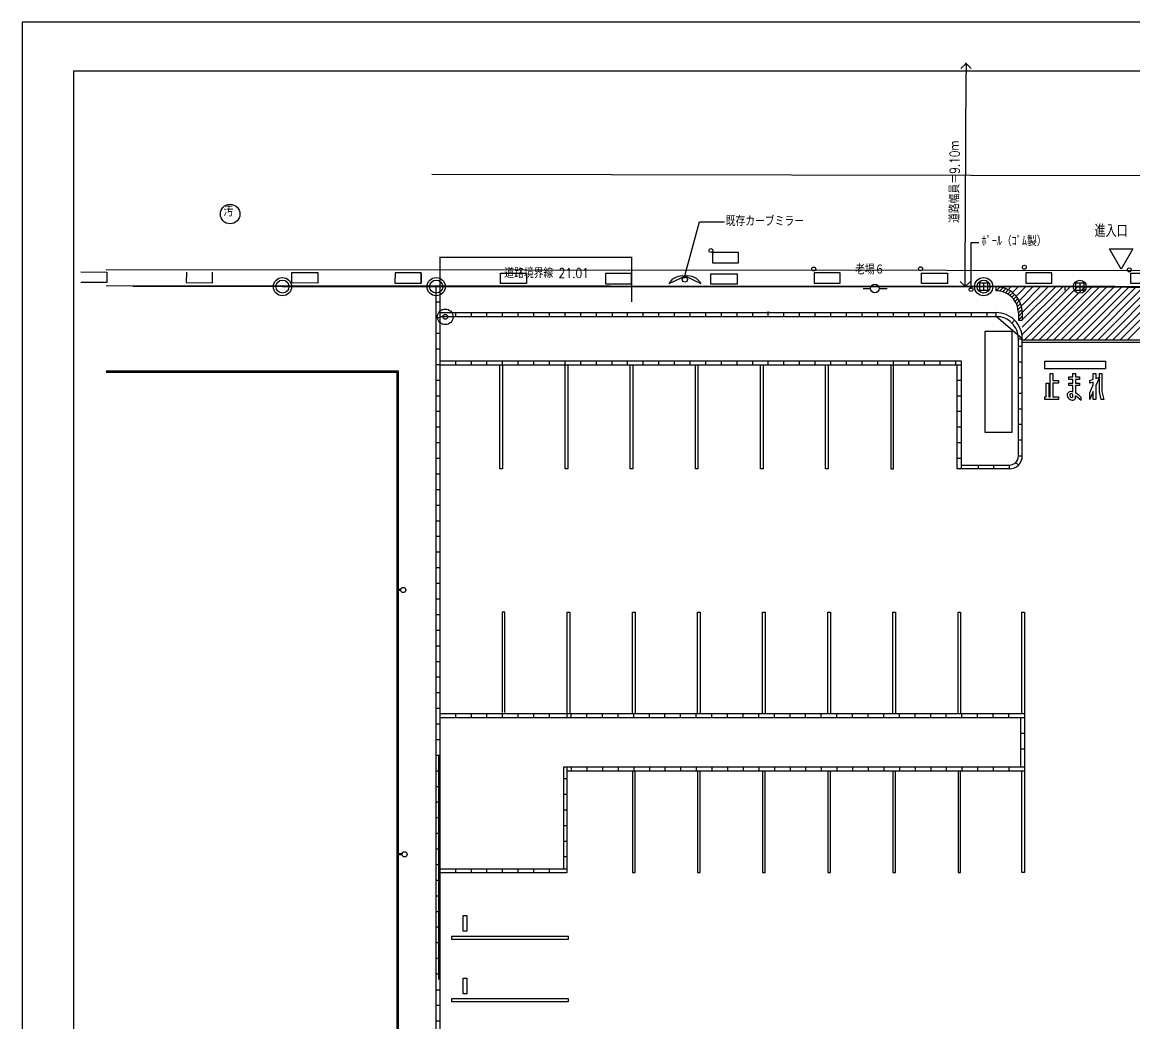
# Model space of a CAD drawing. Header units: millimetres. Extents: x 0 to 126150, y 0 to 89100.
# Drawn here: x 0 to 42669, y 50683 to 89100 of the extents above; entities that cross this region are included whole.
import ezdxf
from ezdxf.enums import TextEntityAlignment as Align

# ---------------------------------------------------------------- set-up
doc = ezdxf.new("R2010")
doc.units = ezdxf.units.MM
doc.header["$LTSCALE"] = 0.2
doc.layers.get('Defpoints').update_dxf_attribs({"color": 5})
doc.layers.add('A_建築', color=8, linetype='Continuous')
doc.styles.get("Standard").update_dxf_attribs({"font": 'simplex.shx', "width": 0.8, "bigfont": 'extfont2.shx'})

msp = doc.modelspace()

# ---------------------------------------------------------------- linework, layer by layer
at = {"layer": 'A_建築', "lineweight": -3}
for points in [[(36032.25, 87321.59), (36232.97, 87520.86), (36196.97, 87520.86)], [(36432.24, 87320.12), (36232.97, 87520.86), (36231.52, 87120.86)], [(36202.97, 79348.85), (36231.97, 87120.86)], [(15724.61, 83268.3), (98529.17, 83112.04)], [(25414.6, 79269.39), (25993.74, 81430.77), (26963.26, 81430.77)], [(36425.79, 78860.32), (36425.79, 80644.67), (36725.79, 80644.67)], [(16040.12, 77898.57), (16040.12, 80093.77)], [(16065.12, 80083.77), (23365.12, 80083.77)], [(23390.12, 80093.77), (23390.12, 78361.87)], [(2249.2, 79512.33), (3249.2, 79509.53), (3248.08, 79109.54), (2248.09, 79112.34)], [(3223.7, 79605.27), (100033.22, 79524.81)], [(6299.74, 79501.02), (6298.62, 79101.02), (7298.62, 79098.23), (7299.73, 79498.23)], [(15310.77, 79475.85), (15309.65, 79075.86)], [(3223.7, 78986.92), (100032.71, 78924.81)], [(9990.16, 78948.48), (4245.5, 78948.48)], [(9990.16, 78948.49), (36906.74, 78948.67)], [(15969.32, 78948.57), (15398.52, 78948.57)], [(16040.06, 78947.77), (15890.06, 78947.77)], [(36236.62, 13933.66), (15890.16, 15947.77), (15890.16, 78948.49)], [(16040.16, 16251.02), (16040.16, 78948.49)], [(26068.85, 79057.54), (25444.13, 79354.51), (24817.76, 79061.03)], [(28708.95, 78951.07), (28584.95, 78951.07)], [(36002.7, 79149.59), (36201.97, 78948.86), (36203.43, 79348.85)], [(36402.7, 79148.13), (36201.97, 78948.86), (36237.97, 78948.86)], [(36756.74, 78949.09), (37056.74, 78948.26)], [(36907.16, 79098.67), (36906.32, 78798.67)], [(36906.74, 78948.68), (40597.97, 78945.47), (58754.51, 78809.2), (74105.64, 78693.7)], [(37530.24, 78928.97), (37390.11, 78788.84), (37390.11, 78938.84), (37399.53, 78948.26)], [(37390.11, 78930.26), (37398.65, 78938.8)], [(37640.97, 78906.87), (37682.12, 78948.01)], [(37845.89, 78828.94), (37964.72, 78947.76)], [(38017.41, 78717.62), (38247.32, 78947.52)], [(38159.85, 78577.21), (38529.91, 78947.27)], [(38273.31, 78407.84), (38812.51, 78947.03)], [(38353.89, 78205.57), (39095.11, 78946.78)], [(38389.91, 77958.75), (39377.7, 78946.54)], [(38389.97, 77675.96), (39660.3, 78946.29)], [(38389.97, 77393.12), (39942.9, 78946.05)], [(38389.97, 77110.28), (40225.5, 78945.8)], [(38460.72, 76898.18), (40508.1, 78945.55)], [(38743.55, 76898.18), (40789.41, 78944.04)], [(39026.4, 76898.18), (41070.15, 78941.92)], [(39309.24, 76898.17), (41350.88, 78939.81)], [(40040.15, 78795.59), (40040.34, 78945.59)], [(40447.97, 78945.89), (40747.97, 78945.05)], [(40598.39, 79095.46), (40597.55, 78795.46)], [(32279.17, 78875.31), (32567.77, 78874.51)], [(32892.76, 78873.61), (33202.84, 78872.74)], [(37521.34, 78778.65), (37647.77, 78905.08)], [(37636.47, 78752.36), (37754.29, 78870.17)], [(37739.33, 78713.79), (37851.55, 78826.01)], [(37831.94, 78664.99), (37940.62, 78773.66)], [(37915.44, 78607.07), (38022.15, 78713.77)], [(37990.42, 78540.61), (38096.48, 78646.68)], [(38057.04, 78465.82), (38163.72, 78572.5)], [(39592.07, 76898.17), (41631.62, 78937.71)], [(39874.92, 76898.17), (41912.36, 78935.6)], [(40157.76, 76898.17), (42193.1, 78933.5)], [(40440.6, 76898.17), (42473.83, 78931.39)], [(40723.44, 76898.16), (42754.57, 78929.28)], [(41006.28, 76898.16), (43035.3, 78927.18)], [(41289.12, 76898.16), (43316.04, 78925.07)], [(41571.96, 76898.15), (43596.77, 78922.97)], [(41854.8, 76898.15), (43877.51, 78920.86)], [(42137.64, 76898.15), (44158.24, 78918.75)], [(42420.48, 76898.15), (44438.98, 78916.65)], [(16040.08, 78347.77), (15890.08, 78347.77)], [(38115.14, 78382.5), (38223.77, 78491.13)], [(38164.15, 78290.09), (38276.28, 78402.21)], [(38202.94, 78187.45), (38320.62, 78305.13)], [(38229.52, 78072.61), (38355.73, 78198.82)], [(16040.08, 77747.78), (15890.08, 77747.78)], [(16040.15, 77948.53), (37390.1, 77948.67)], [(16040.15, 77798.53), (37390.11, 77798.67)], [(16640.15, 77798.53), (16640.15, 77948.53)], [(17240.15, 77798.54), (17240.15, 77948.54)], [(17840.15, 77798.54), (17840.15, 77948.54)], [(18440.15, 77798.54), (18440.15, 77948.55)], [(19040.15, 77798.55), (19040.15, 77948.55)], [(19640.15, 77798.55), (19640.15, 77948.55)], [(20240.15, 77798.56), (20240.15, 77948.56)], [(20840.15, 77798.56), (20840.15, 77948.57)], [(21440.15, 77798.56), (21440.15, 77948.57)], [(22040.15, 77798.57), (22040.15, 77948.57)], [(22640.15, 77948.58), (22640.15, 77798.58)], [(23240.15, 77798.58), (23240.15, 77948.58)], [(23840.15, 77798.58), (23840.15, 77948.58)], [(24440.15, 77798.58), (24440.15, 77948.58)], [(25040.15, 77798.59), (25040.15, 77948.59)], [(25640.15, 77798.59), (25640.15, 77948.6)], [(26240.15, 77798.59), (26240.15, 77948.6)], [(26840.15, 77798.6), (26840.15, 77948.6)], [(27440.15, 77798.61), (27440.15, 77948.61)], [(28040.15, 77798.61), (28040.15, 77948.61)], [(28700.95, 77951.08), (28584.95, 77951.08)], [(28640.15, 77798.61), (28640.15, 77948.61)], [(29240.15, 77798.62), (29240.15, 77948.62)], [(29840.15, 77798.62), (29840.15, 77948.62)], [(30440.15, 77798.62), (30440.15, 77948.63)], [(31040.15, 77798.62), (31040.15, 77948.63)], [(31640.15, 77798.63), (31640.15, 77948.63)], [(32240.15, 77798.64), (32240.15, 77948.64)], [(32840.15, 77798.64), (32840.15, 77948.64)], [(33440.15, 77798.64), (33440.15, 77948.65)], [(34040.15, 77798.65), (34040.15, 77948.65)], [(34640.15, 77798.65), (34640.15, 77948.65)], [(35240.15, 77798.66), (35240.15, 77948.66)], [(35840.15, 77798.66), (35840.15, 77948.66)], [(36440.15, 77798.66), (36440.15, 77948.66)], [(37040.15, 77798.67), (37040.15, 77948.67)], [(38240.15, 72448.5), (38240.12, 76948.67), (38390.11, 76948.66), (37390.11, 77798.67), (37390.11, 77948.67)], [(38240.11, 77941.78), (38379.88, 78081.55)], [(38240.11, 77800.36), (38390.05, 77950.3)], [(38240.11, 77938.84), (38240.11, 77657.16), (38389.97, 77657.16)], [(38240.11, 77658.95), (38390.11, 77808.95)], [(38379.76, 77657.16), (38390.11, 77667.52)], [(38390.11, 77938.84), (38390.11, 77657.16)], [(37991.15, 77549.71), (38097.21, 77655.78)], [(16040.08, 77147.77), (15890.08, 77147.77)], [(38390.15, 72448.5), (38390.12, 76948.68)], [(45890.15, 76898.18), (38390.12, 76898.12)], [(16040.09, 76547.77), (15890.09, 76547.77)], [(38390.12, 76648.49), (38240.12, 76648.49)], [(45890.15, 76798.17), (38390.12, 76798.12)], [(16040.16, 76098.49), (36040.16, 76098.49), (36040.16, 71948.49)], [(16640.16, 75948.49), (16640.16, 76098.49)], [(17240.16, 75948.49), (17240.16, 76098.49)], [(17840.16, 75948.49), (17840.16, 76098.49)], [(18440.16, 75948.5), (18440.16, 76098.5)], [(19040.16, 75948.5), (19040.16, 76098.5)], [(19640.16, 75948.5), (19640.16, 76098.5)], [(20240.16, 75948.52), (20240.16, 76098.52)], [(20840.16, 75948.52), (20840.16, 76098.52)], [(21440.16, 75948.52), (21440.16, 76098.52)], [(22040.16, 75948.53), (22040.16, 76098.53)], [(22640.16, 75948.53), (22640.16, 76098.53)], [(23240.16, 75948.53), (23240.16, 76098.53)], [(23840.16, 75948.54), (23840.16, 76098.54)], [(24440.16, 75948.54), (24440.16, 76098.54)], [(25040.16, 75948.54), (25040.16, 76098.54)], [(25640.16, 75948.55), (25640.16, 76098.55)], [(26240.16, 75948.55), (26240.16, 76098.55)], [(26840.16, 75948.55), (26840.16, 76098.55)], [(27440.16, 75948.56), (27440.16, 76098.57)], [(28040.16, 75948.56), (28040.16, 76098.57)], [(28640.16, 75948.56), (28640.16, 76098.57)], [(29240.16, 75948.57), (29240.16, 76098.57)], [(29840.16, 75948.57), (29840.16, 76098.57)], [(30440.16, 75948.57), (30440.16, 76098.57)], [(31040.16, 75948.58), (31040.16, 76098.58)], [(31640.16, 75948.58), (31640.16, 76098.58)], [(32240.16, 75948.58), (32240.16, 76098.58)], [(32840.16, 75948.6), (32840.16, 76098.6)], [(33440.16, 75948.6), (33440.16, 76098.6)], [(34040.16, 75948.6), (34040.16, 76098.6)], [(34640.16, 75948.61), (34640.16, 76098.61)], [(35240.16, 75948.61), (35240.16, 76098.61)], [(35840.16, 75948.61), (35840.16, 76098.61)], [(38390.12, 76048.5), (38240.12, 76048.5)], [(2370.16, 21248.47), (10940.16, 21248.47), (10940.16, 20798.48), (14390.16, 20798.48), (14390.16, 75648.48), (3223.7, 75648.48)], [(3223.7, 23598.49), (14440.16, 23598.49), (14440.16, 75698.49), (3223.7, 75698.49)], [(16040.09, 75947.77), (15890.09, 75947.77)], [(16040.16, 75948.49), (36040.16, 75948.49)], [(18440.16, 75948.49), (18440.16, 71948.49), (18340.16, 71948.49), (18340.16, 75948.49)], [(20940.16, 75948.49), (20940.16, 71948.49), (20840.16, 71948.49), (20840.16, 75948.49)], [(23440.16, 75948.49), (23440.16, 71948.49), (23340.16, 71948.49), (23340.16, 75948.49)], [(25940.16, 75948.49), (25940.16, 71948.49), (25840.16, 71948.49), (25840.16, 75948.49)], [(28440.16, 75948.49), (28440.16, 71948.49), (28340.16, 71948.49), (28340.16, 75948.49)], [(30940.16, 75948.49), (30940.16, 71948.49), (30840.16, 71948.49), (30840.16, 75948.49)], [(33340.16, 75948.49), (33340.16, 71948.49), (33440.16, 71948.49), (33440.16, 75948.49)], [(36040.16, 72098.49), (37890.15, 72098.49), (37890.15, 71948.49), (35890.16, 71948.49), (35890.16, 75948.49)], [(40332.8, 74890.35), (40332.8, 75145.64), (40182.81, 75145.64), (40182.81, 75245.65), (40332.8, 75245.64), (40332.81, 75378.97), (40182.8, 75378.99), (40182.82, 75478.97), (40332.81, 75478.97), (40332.82, 75612.31), (40432.81, 75612.31), (40432.8, 75478.97), (40582.81, 75478.96), (40582.82, 75378.97), (40432.8, 75378.97), (40432.81, 75245.64), (40582.8, 75245.64), (40582.8, 75145.63), (40432.8, 75145.63), (40432.8, 74862.81)], [(16040.09, 75347.77), (15890.09, 75347.77)], [(36040.16, 75348.49), (35890.16, 75348.49)], [(38390.13, 75448.49), (38240.13, 75448.49)], [(16040.1, 74747.77), (15890.1, 74747.77)], [(36040.16, 74748.49), (35890.16, 74748.49)], [(38390.13, 74848.49), (38240.13, 74848.49)], [(40297.29, 74693.61), (40332.79, 74712.46), (40332.8, 74789.91)], [(40349.47, 74592.55), (40394.33, 74613.06), (40432.8, 74652.63), (40432.8, 74759.37)], [(40482.04, 74727.17), (40649.46, 74592.56), (40649.46, 74696.33), (40572.13, 74764.29)], [(38390.14, 74248.49), (38240.14, 74248.49)], [(16040.1, 74147.77), (15890.1, 74147.77)], [(36040.17, 74148.49), (35890.17, 74148.49)], [(16040.1, 73547.78), (15890.1, 73547.78)], [(36040.17, 73548.49), (35890.17, 73548.49)], [(38390.14, 73648.49), (38240.14, 73648.49)], [(38390.14, 73048.49), (38240.14, 73048.49)], [(16040.1, 72947.77), (15890.1, 72947.77)], [(36040.17, 72948.49), (35890.17, 72948.49)], [(16040.11, 72347.77), (15890.11, 72347.77)], [(36040.18, 72348.49), (35890.18, 72348.49)], [(38137.64, 72201), (38243.71, 72094.94)], [(38240.15, 72448.49), (38390.15, 72448.49)], [(16040.11, 71747.77), (15890.11, 71747.77)], [(36690.15, 72098.49), (36690.15, 71948.49)], [(37290.15, 72098.49), (37290.15, 71948.49)], [(16040.11, 71147.77), (15890.11, 71147.77)], [(16040.12, 70547.77), (15890.12, 70547.77)], [(16040.12, 69947.77), (15890.12, 69947.77)], [(16040.12, 69347.77), (15890.12, 69347.77)], [(16040.13, 68747.77), (15890.14, 68747.77)], [(16040.13, 68147.77), (15890.14, 68147.77)], [(16040.13, 67547.77), (15890.14, 67547.77)], [(14528.23, 67318.49), (14440.15, 67318.49)], [(14528.23, 67278.5), (14440.15, 67278.5)], [(16040.15, 66947.77), (15890.15, 66947.77)], [(16040.15, 66347.77), (15890.15, 66347.77)], [(18523.54, 62598.49), (18523.54, 66448.49), (18423.54, 66448.49), (18423.54, 62598.49)], [(20923.54, 62398.49), (20923.54, 66448.49), (21023.54, 66448.49), (21023.54, 62548.49)], [(23423.54, 62548.49), (23423.54, 66448.49), (23523.54, 66448.49), (23523.54, 62548.49)], [(25923.54, 62548.49), (25923.54, 66448.49), (26023.54, 66448.49), (26023.54, 62548.49)], [(28423.54, 62548.49), (28423.54, 66448.49), (28523.54, 66448.49), (28523.54, 62548.49)], [(30923.54, 62548.49), (30923.54, 66448.49), (31023.54, 66448.49), (31023.54, 62548.49)], [(33423.54, 62548.49), (33423.54, 66448.49), (33523.54, 66448.49), (33523.54, 62548.49)], [(35923.54, 62548.49), (35923.54, 66448.49), (36023.54, 66448.49), (36023.54, 62548.49)], [(38373.54, 62548.49), (38373.54, 66448.49), (38473.54, 66448.49), (38473.54, 56448.49), (38373.54, 56448.49), (38373.54, 60348.49)], [(16040.15, 65747.77), (15890.15, 65747.77)], [(16040.16, 65147.77), (15890.16, 65147.77)], [(16040.16, 64547.77), (15890.16, 64547.77)], [(16039.98, 63947.77), (15889.98, 63947.77)], [(16039.98, 63347.77), (15889.98, 63347.77)], [(16039.99, 62747.77), (15889.99, 62747.77)], [(38473.54, 62548.49), (16040.16, 62548.49)], [(16040.16, 62398.49), (38473.54, 62398.49)], [(16640.16, 62398.49), (16640.16, 62548.49)], [(17240.16, 62398.49), (17240.16, 62548.49)], [(17840.16, 62398.5), (17840.16, 62548.5)], [(18440.16, 62398.5), (18440.16, 62548.5)], [(19040.16, 62398.5), (19040.16, 62548.5)], [(19640.16, 62398.51), (19640.16, 62548.52)], [(20240.16, 62398.51), (20240.16, 62548.52)], [(21073.54, 62398.49), (21073.54, 62548.49)], [(21673.54, 62398.49), (21673.54, 62548.49)], [(22273.54, 62398.49), (22273.54, 62548.49)], [(22873.54, 62398.49), (22873.54, 62548.49)], [(23473.54, 62398.49), (23473.54, 62548.49)], [(24073.54, 62398.49), (24073.54, 62548.49)], [(24673.54, 62398.49), (24673.54, 62548.49)], [(25273.54, 62398.49), (25273.54, 62548.49)], [(25873.54, 62398.49), (25873.54, 62548.49)], [(26473.54, 62398.49), (26473.54, 62548.49)], [(27073.54, 62398.49), (27073.54, 62548.49)], [(27673.54, 62398.49), (27673.54, 62548.49)], [(28273.54, 62398.49), (28273.54, 62548.49)], [(28873.54, 62398.49), (28873.54, 62548.49)], [(29473.54, 62398.49), (29473.54, 62548.49)], [(30073.54, 62398.49), (30073.54, 62548.49)], [(30673.54, 62398.49), (30673.54, 62548.49)], [(31273.54, 62398.49), (31273.54, 62548.49)], [(31873.54, 62398.49), (31873.54, 62548.49)], [(32473.54, 62398.49), (32473.54, 62548.49)], [(33073.54, 62398.49), (33073.54, 62548.49)], [(33673.54, 62398.49), (33673.54, 62548.49)], [(34273.54, 62398.49), (34273.54, 62548.49)], [(34873.54, 62398.49), (34873.54, 62548.49)], [(35473.54, 62398.49), (35473.54, 62548.49)], [(36073.54, 62398.49), (36073.54, 62548.49)], [(36673.54, 62398.49), (36673.54, 62548.49)], [(37273.54, 62398.49), (37273.54, 62548.49)], [(37873.54, 62398.49), (37873.54, 62548.49)], [(38323.54, 62398.49), (38323.54, 60498.49)], [(16039.99, 62147.77), (15889.99, 62147.77)], [(16039.99, 61547.77), (15889.99, 61547.77)], [(38323.54, 61798.49), (38473.54, 61798.49)], [(38323.54, 61198.49), (38473.54, 61198.49)], [(16040.01, 60947.77), (15890.01, 60947.77)], [(15973.53, 60948.49), (15973.53, 52348.49)], [(16040.01, 60347.77), (15890.01, 60347.77)], [(16040.16, 56448.49), (20923.54, 56448.49), (20923.54, 60498.49)], [(38473.54, 60498.49), (20773.54, 60498.49), (20773.54, 56598.49)], [(38473.54, 60348.49), (20923.54, 60348.49)], [(21073.54, 60498.49), (21073.54, 60348.49)], [(21673.54, 60498.49), (21673.54, 60348.49)], [(22273.54, 60498.49), (22273.54, 60348.49)], [(22873.54, 60498.49), (22873.54, 60348.49)], [(23423.54, 60348.49), (23423.54, 56448.49), (23523.54, 56448.49), (23523.54, 60348.49)], [(23473.54, 60498.49), (23473.54, 60348.49)], [(24073.54, 60498.49), (24073.54, 60348.49)], [(24673.54, 60498.49), (24673.54, 60348.49)], [(25273.54, 60498.49), (25273.54, 60348.49)], [(25873.54, 60498.49), (25873.54, 60348.49)], [(25923.54, 60348.49), (25923.54, 56448.49), (26023.54, 56448.49), (26023.54, 60348.49)], [(26473.54, 60498.49), (26473.54, 60348.49)], [(27073.54, 60498.49), (27073.54, 60348.49)], [(27673.54, 60498.49), (27673.54, 60348.49)], [(28273.54, 60498.49), (28273.54, 60348.49)], [(28423.54, 60348.49), (28423.54, 56448.49), (28523.54, 56448.49), (28523.54, 60348.49)], [(28873.54, 60498.49), (28873.54, 60348.49)], [(29473.54, 60498.49), (29473.54, 60348.49)], [(30073.54, 60498.49), (30073.54, 60348.49)], [(30673.54, 60498.49), (30673.54, 60348.49)], [(30923.54, 60348.49), (30923.54, 56448.49), (31023.54, 56448.49), (31023.54, 60348.49)], [(31273.54, 60498.49), (31273.54, 60348.49)], [(31873.54, 60498.49), (31873.54, 60348.49)], [(32473.54, 60498.49), (32473.54, 60348.49)], [(33073.54, 60498.49), (33073.54, 60348.49)], [(33423.54, 60348.49), (33423.54, 56448.49), (33523.54, 56448.49), (33523.54, 60348.49)], [(33673.54, 60498.49), (33673.54, 60348.49)], [(34273.54, 60498.49), (34273.54, 60348.49)], [(34873.54, 60498.49), (34873.54, 60348.49)], [(35473.54, 60498.49), (35473.54, 60348.49)], [(35923.54, 60348.49), (35923.54, 56448.49), (36023.54, 56448.49), (36023.54, 60348.49)], [(36073.54, 60498.49), (36073.54, 60348.49)], [(36673.54, 60498.49), (36673.54, 60348.49)], [(37273.54, 60498.49), (37273.54, 60348.49)], [(37873.54, 60498.49), (37873.54, 60348.49)], [(16040.01, 59747.77), (15890.01, 59747.77)], [(20923.57, 60048.49), (20773.57, 60048.49)], [(20923.57, 59448.49), (20773.57, 59448.49)], [(16040.02, 59147.77), (15890.02, 59147.77)], [(16040.02, 58547.77), (15890.02, 58547.77)], [(20923.57, 58848.49), (20773.57, 58848.49)], [(20923.58, 58248.49), (20773.58, 58248.49)], [(16040.02, 57947.77), (15890.02, 57947.77)], [(20923.58, 57648.49), (20773.58, 57648.49)], [(16040.03, 57347.77), (15890.03, 57347.77)], [(14578.23, 57168.5), (14440.16, 57168.5)], [(14578.23, 57128.5), (14440.16, 57128.5)], [(20923.58, 57048.49), (20773.58, 57048.49)], [(16040.03, 56747.77), (15890.03, 56747.77)], [(16040.16, 56598.49), (20923.54, 56598.49)], [(16640.16, 56448.49), (16640.16, 56598.49)], [(17240.16, 56448.49), (17240.16, 56598.49)], [(17840.16, 56448.5), (17840.16, 56598.5)], [(18440.16, 56448.5), (18440.16, 56598.5)], [(19040.16, 56448.5), (19040.16, 56598.5)], [(19640.16, 56448.51), (19640.16, 56598.52)], [(20240.16, 56448.51), (20240.16, 56598.52)], [(16040.03, 56147.77), (15890.03, 56147.77)], [(16040.04, 55547.77), (15890.04, 55547.77)], [(16040.04, 54947.77), (15890.04, 54947.77)], [(16040.04, 54347.77), (15890.04, 54347.77)], [(16040.04, 53747.77), (15890.04, 53747.77)], [(16040.05, 53147.77), (15890.05, 53147.77)], [(16040.05, 52547.77), (15890.05, 52547.77)], [(15890.05, 51947.77), (16040.05, 51947.77)], [(16040.06, 51347.77), (15890.06, 51347.77)], [(16040.06, 50747.77), (15890.06, 50747.77)]]:
    msp.add_lwpolyline(points, dxfattribs=at)
for points in [[(27499.14, 80257.66), (26499.14, 80257.66), (26499.14, 79857.66), (27499.14, 79857.66)], [(41737.14, 80403.86), (42637.8, 80403.86), (42187.47, 79623.86)], [(11349.15, 79086.92), (10349.15, 79089.7), (10350.27, 79489.71), (11350.27, 79486.91)], [(15309.66, 79075.86), (15310.78, 79475.85), (14310.78, 79478.65), (14309.66, 79078.64)], [(19360.19, 79064.54), (18360.2, 79067.34), (18361.31, 79467.34), (19361.31, 79464.55)], [(23388.23, 79053.3), (23389.35, 79453.3), (22389.35, 79456.09), (22388.23, 79056.09)], [(27438.74, 79041.99), (26438.74, 79044.78), (26439.86, 79444.78), (27439.85, 79441.98)], [(31399.41, 79078.92), (31400.52, 79478.92), (30400.53, 79481.72), (30399.41, 79081.72)], [(35517.44, 79067.43), (34517.45, 79070.22), (34518.56, 79470.22), (35518.55, 79467.43)], [(39523.04, 79078.74), (39524.15, 79478.74), (38524.16, 79481.53), (38523.04, 79081.54)], [(43551.04, 79067.49), (42551.05, 79070.29), (42552.17, 79470.28), (43552.16, 79467.49)], [(37057.16, 79098.25), (37056.32, 78798.25), (36756.32, 78799.09), (36757.15, 79099.09)], [(40748.39, 79095.04), (40747.55, 78795.04), (40447.55, 78795.88), (40448.39, 79095.88)], [(36948.18, 73360.76), (37998.19, 73360.76), (37998.19, 77220.77), (36948.18, 77220.77)], [(41590.3, 75791.86), (39256.97, 75791.86), (39256.97, 76091.86), (41590.3, 76091.86)], [(39782.81, 75345.63), (39782.81, 75245.67), (39566.14, 75245.64), (39566.13, 74712.32), (39782.8, 74712.31), (39782.8, 74612.32), (39249.47, 74612.32), (39249.47, 74712.33), (39309.46, 74712.32), (39309.48, 75245.65), (39409.46, 75245.66), (39409.46, 74712.34), (39466.13, 74712.34), (39466.14, 75612.33), (39566.14, 75612.31), (39566.14, 75345.64)], [(41216.12, 74612.29), (41116.13, 74612.29), (41116.13, 74923.4), (40982.8, 74612.29), (40982.8, 74866.15), (41116.13, 75177.27), (41116.14, 75284.07), (40982.81, 75240.41), (40982.81, 75345.64), (41116.15, 75389.28), (41116.15, 75612.3), (41216.15, 75612.3), (41216.14, 75422.05), (41348.41, 75465.36), (41216.13, 75156.72)], [(41449.47, 74917.81), (41516.13, 74612.27), (41413.77, 74612.28), (41349.47, 74907.01), (41349.47, 75612.28), (41449.48, 75612.3)], [(16923.54, 54198.49), (16923.54, 54798.49), (17073.54, 54798.49), (17073.54, 54198.49)], [(20973.54, 53898.49), (20973.54, 53998.49), (16473.54, 53998.49), (16473.54, 53898.49)], [(16923.54, 51798.49), (16923.54, 52398.49), (17073.54, 52398.49), (17073.54, 51798.49)], [(16473.54, 51498.49), (20973.54, 51498.49), (20973.54, 51598.49), (16473.54, 51598.49)]]:
    msp.add_lwpolyline(points, close=True, dxfattribs=at)
for points in [[(25444.13, 79354.5, 0.30725516), (24817.76, 79061.04)], [(26068.85, 79057.55, 0.30725523), (25444.12, 79354.5)], [(38390.11, 77938.84, 0.41421559), (37390.1, 78938.84)], [(38240.11, 77938.84, 0.41421551), (37390.11, 78788.84)], [(38390.11, 76948.66, 0.41421559), (37390.1, 77948.66)], [(38240.11, 76948.66, 0.41421551), (37390.11, 77798.66)], [(40114.53, 74812.37, 0.46104539), (40349.47, 74592.58)], [(40332.8, 74890.34, 0.5335326), (40114.52, 74812.35)], [(40214.9, 74811.53, 0.44421423), (40297.28, 74693.6)], [(40332.8, 74789.92, 0.54793487), (40214.91, 74811.57)], [(40482.03, 74727.16, 0.149881), (40432.79, 74759.38)], [(40572.13, 74764.29, 0.09432406), (40432.8, 74862.8)], [(37890.15, 72098.49, 0.41421356), (38240.15, 72448.49)], [(37890.15, 71948.49, 0.41421356), (38390.15, 72448.49)]]:
    msp.add_lwpolyline(points, format="xyb", dxfattribs=at)
for centre, radius in [((7980.45, 81734.41), 375), ((26436.58, 80335.82), 75), ((30385.97, 79624.51), 75), ((34484.21, 79635.59), 75), ((38470.02, 79692), 75), ((42500.4, 79590.68), 75), ((9990.16, 78948.48), 350), ((9990.16, 78948.48), 250), ((15890.16, 78948.49), 350), ((15890.16, 78948.49), 250), ((25436.73, 79220.97), 100), ((32730.26, 78874.06), 162.5), ((36906.74, 78948.67), 350), ((36906.74, 78948.67), 250), ((40597.97, 78945.46), 250), ((36424.36, 78838.71), 75), ((16238.97, 77787.86), 300), ((16238.97, 77787.86), 90.78), ((14626.21, 67298.5), 100), ((14626.21, 67298.5), 100), ((14676.21, 57148.5), 100), ((14676.21, 57148.5), 100)]:
    msp.add_circle(centre, radius, dxfattribs=at)
at = {"layer": 'Defpoints'}
for points in [[(0, 0), (126150, 0), (126150, 89100), (0, 89100)], [(1972.5, 4707.81), (124177.5, 4707.81), (124177.5, 87225), (1972.5, 87225)]]:
    msp.add_lwpolyline(points, close=True, dxfattribs=at)

# ---------------------------------------------------------------- texts
at = {"layer": 'A_建築', "lineweight": -3, "width": 0.8}
for s, height, rotation, p in [('道路幅員＝9.10ｍ', 375.94, 89.791479, (36086.26, 81391.53)), ('汚', 375.94, 359.83989, (7724.02, 81535.35)), ('既存カーブミラー', 375.94, 359.840059, (27003.85, 81163.28)), ('進入口', 481.203, 359.840055, (41164.34, 80706.73)), ('老場６', 375.94, 359.840024, (31972.37, 79305.81))]:
    msp.add_text(s, height=height, rotation=rotation, dxfattribs=at).set_placement(p, align=Align.BOTTOM_LEFT)
for s, height, p in [('ﾎﾟｰﾙ（ｺﾞﾑ製）', 375.94, (36825.79, 80394.68)), ('道路境界線 21.01', 375.9398, (18504.68, 79166.56))]:
    msp.add_text(s, height=height, dxfattribs=at).set_placement(p, align=Align.BOTTOM_LEFT)

doc.saveas('drawing.dxf')
